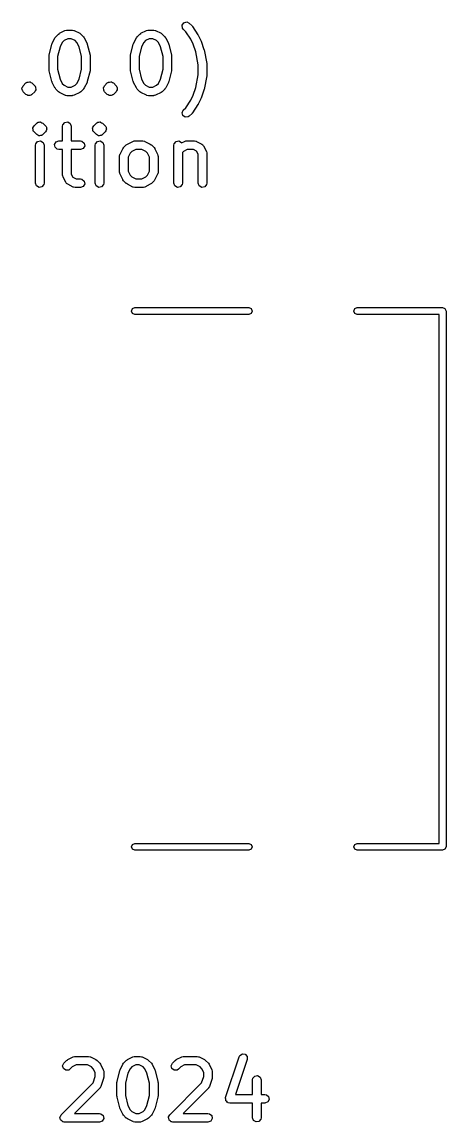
# Model space of a CAD drawing. Extents: x 93.8 to 150, y -109.7 to -90.2.
# Drawn here: x 142.52 to 149.96, y -109.53 to -90.23 of the extents above; entities that cross this region are included whole.
import ezdxf

# ---------------------------------------------------------------- set-up
doc = ezdxf.new("R2010")
doc.units = 0
doc.layers.add('BLACK', color=7, linetype='CONTINUOUS')

msp = doc.modelspace()

# ---------------------------------------------------------------- linework, layer by layer
at = {"layer": 'BLACK', "linetype": 'CONTINUOUS'}
for p, q in [((145.329, -90.2851), (145.358, -90.2431)), ((145.333, -90.3362), (145.329, -90.2851)), ((145.358, -90.2431), (145.408, -90.2298)), ((145.408, -90.2298), (145.454, -90.2515)), ((145.454, -90.2515), (145.502, -90.2991)), ((145.502, -90.2991), (145.508, -90.3085)), ((145.508, -90.3085), (145.511, -90.3105)), ((145.511, -90.3105), (145.606, -90.4534)), ((143.096, -90.5091), (143.109, -90.4911)), ((143.109, -90.4911), (143.11, -90.4896)), ((143.11, -90.4896), (143.158, -90.442)), ((143.158, -90.442), (143.176, -90.4291)), ((143.176, -90.4291), (143.177, -90.4279)), ((143.177, -90.4279), (143.272, -90.3803)), ((143.272, -90.3803), (143.297, -90.3729)), ((143.297, -90.3729), (143.302, -90.3739)), ((143.302, -90.3739), (143.306, -90.3724)), ((143.306, -90.3724), (143.401, -90.3724)), ((143.401, -90.3724), (143.427, -90.3769)), ((143.427, -90.3769), (143.43, -90.3798)), ((143.43, -90.3798), (143.435, -90.3803)), ((143.435, -90.3803), (143.53, -90.4279)), ((143.53, -90.4279), (143.548, -90.4413)), ((143.548, -90.4413), (143.549, -90.442)), ((143.549, -90.442), (143.597, -90.4896)), ((143.597, -90.4896), (143.61, -90.508)), ((144.525, -90.5091), (144.538, -90.4911)), ((144.538, -90.4911), (144.539, -90.4896)), ((144.539, -90.4896), (144.586, -90.442)), ((144.586, -90.442), (144.605, -90.4291)), ((144.605, -90.4291), (144.606, -90.4279)), ((144.606, -90.4279), (144.701, -90.3803)), ((144.701, -90.3803), (144.726, -90.3729)), ((144.726, -90.3729), (144.73, -90.3739)), ((144.73, -90.3739), (144.735, -90.3724)), ((144.735, -90.3724), (144.83, -90.3724)), ((144.83, -90.3724), (144.855, -90.3769)), ((144.855, -90.3769), (144.859, -90.3798)), ((144.859, -90.3798), (144.863, -90.3803)), ((144.863, -90.3803), (144.959, -90.4279)), ((144.959, -90.4279), (144.977, -90.4413)), ((144.977, -90.4413), (144.978, -90.442)), ((144.978, -90.442), (145.026, -90.4896)), ((145.026, -90.4896), (145.039, -90.508)), ((145.348, -90.3576), (145.333, -90.3362)), ((145.391, -90.3999), (145.348, -90.3576)), ((145.479, -90.5327), (145.391, -90.3999)), ((145.606, -90.4534), (145.609, -90.4596)), ((145.609, -90.4596), (145.611, -90.4615)), ((145.611, -90.4615), (145.659, -90.5567)), ((142.995, -90.8101), (143.043, -90.6197)), ((143.043, -90.6197), (143.048, -90.6078)), ((143.048, -90.6043), (143.096, -90.5091)), ((143.048, -90.6078), (143.048, -90.6043)), ((143.186, -90.664), (143.143, -90.8376)), ((143.225, -90.587), (143.186, -90.664)), ((143.255, -90.5566), (143.225, -90.587)), ((143.324, -90.5224), (143.255, -90.5566)), ((143.383, -90.5224), (143.324, -90.5224)), ((143.452, -90.5566), (143.383, -90.5224)), ((143.482, -90.587), (143.452, -90.5566)), ((143.521, -90.664), (143.482, -90.587)), ((143.564, -90.8376), (143.521, -90.664)), ((143.61, -90.508), (143.611, -90.5091)), ((143.611, -90.5091), (143.659, -90.6043)), ((143.659, -90.6043), (143.662, -90.6167)), ((143.662, -90.6167), (143.664, -90.6197)), ((143.664, -90.6197), (143.712, -90.8101)), ((144.424, -90.8101), (144.471, -90.6197)), ((144.471, -90.6197), (144.477, -90.6078)), ((144.477, -90.6043), (144.525, -90.5091)), ((144.477, -90.6078), (144.477, -90.6043)), ((144.615, -90.664), (144.571, -90.8376)), ((144.653, -90.587), (144.615, -90.664)), ((144.684, -90.5566), (144.653, -90.587)), ((144.752, -90.5224), (144.684, -90.5566)), ((144.812, -90.5224), (144.752, -90.5224)), ((144.881, -90.5566), (144.812, -90.5224)), ((144.911, -90.587), (144.881, -90.5566)), ((144.949, -90.664), (144.911, -90.587)), ((144.993, -90.8376), (144.949, -90.664)), ((145.039, -90.508), (145.04, -90.5091)), ((145.04, -90.5091), (145.087, -90.6043)), ((145.087, -90.6043), (145.091, -90.6167)), ((145.091, -90.6167), (145.093, -90.6197)), ((145.093, -90.6197), (145.141, -90.8101)), ((145.522, -90.619), (145.479, -90.5327)), ((145.567, -90.7524), (145.522, -90.619)), ((145.659, -90.5567), (145.661, -90.5642)), ((145.661, -90.5642), (145.663, -90.5665)), ((145.663, -90.5665), (145.71, -90.7094)), ((142.993, -90.8283), (142.995, -90.8136)), ((142.993, -91.0664), (142.993, -90.8283)), ((142.995, -90.8136), (142.995, -90.8101)), ((143.143, -90.8376), (143.143, -91.0572)), ((143.564, -91.0572), (143.564, -90.8376)), ((143.712, -90.8101), (143.713, -90.8251)), ((143.713, -90.8251), (143.714, -90.8283)), ((143.714, -90.8283), (143.714, -91.0664)), ((144.421, -90.8283), (144.424, -90.8136)), ((144.421, -91.0664), (144.421, -90.8283)), ((144.424, -90.8136), (144.424, -90.8101)), ((144.571, -90.8376), (144.571, -91.0572)), ((144.993, -91.0572), (144.993, -90.8376)), ((145.141, -90.8101), (145.142, -90.8251)), ((145.142, -90.8251), (145.143, -90.8283)), ((145.143, -90.8283), (145.143, -91.0664)), ((145.612, -90.9786), (145.567, -90.7524)), ((145.71, -90.7094), (145.711, -90.7161)), ((145.711, -90.7161), (145.713, -90.7184)), ((145.713, -90.7184), (145.76, -90.9565)), ((142.994, -91.0697), (142.993, -91.0664)), ((142.995, -91.0846), (142.994, -91.0697)), ((143.143, -91.0572), (143.186, -91.2307)), ((143.521, -91.2307), (143.564, -91.0572)), ((143.714, -91.0664), (143.712, -91.0812)), ((143.712, -91.0812), (143.712, -91.0846)), ((144.423, -91.0697), (144.421, -91.0664)), ((144.424, -91.0846), (144.423, -91.0697)), ((144.571, -91.0572), (144.615, -91.2307)), ((144.949, -91.2307), (144.993, -91.0572)), ((145.143, -91.0664), (145.14, -91.0812)), ((145.14, -91.0812), (145.141, -91.0846)), ((145.612, -91.1542), (145.612, -90.9786)), ((145.76, -90.9565), (145.761, -90.9679)), ((145.761, -90.9679), (145.762, -90.9712)), ((145.762, -90.9712), (145.762, -91.1617)), ((143.043, -91.2751), (142.995, -91.0846)), ((143.045, -91.278), (143.043, -91.2751)), ((143.186, -91.2307), (143.225, -91.3077)), ((143.482, -91.3077), (143.521, -91.2307)), ((143.664, -91.2751), (143.659, -91.2869)), ((143.712, -91.0846), (143.664, -91.2751)), ((144.471, -91.2751), (144.424, -91.0846)), ((144.473, -91.278), (144.471, -91.2751)), ((144.615, -91.2307), (144.653, -91.3077)), ((144.911, -91.3077), (144.949, -91.2307)), ((145.093, -91.2751), (145.088, -91.2869)), ((145.141, -91.0846), (145.093, -91.2751)), ((145.567, -91.3805), (145.612, -91.1542)), ((145.76, -91.1764), (145.713, -91.4145)), ((145.762, -91.1617), (145.76, -91.1729)), ((145.76, -91.1729), (145.76, -91.1764)), ((142.517, -91.3932), (142.52, -91.3871)), ((142.522, -91.412), (142.517, -91.3932)), ((142.519, -91.3803), (142.53, -91.3644)), ((142.52, -91.3871), (142.519, -91.3803)), ((142.524, -91.4315), (142.522, -91.412)), ((142.529, -91.4396), (142.524, -91.4315)), ((142.53, -91.4428), (142.529, -91.4396)), ((142.53, -91.3644), (142.539, -91.3467)), ((142.533, -91.4447), (142.53, -91.4428)), ((142.539, -91.4528), (142.533, -91.4447)), ((142.539, -91.3467), (142.586, -91.2991)), ((142.586, -91.5004), (142.539, -91.4528)), ((142.586, -91.2991), (142.594, -91.2934)), ((142.594, -91.2934), (142.596, -91.2907)), ((142.596, -91.2907), (142.599, -91.2898)), ((142.599, -91.2898), (142.6, -91.2897)), ((142.6, -91.2897), (142.602, -91.2872)), ((142.602, -91.2872), (142.604, -91.2868)), ((142.604, -91.2868), (142.608, -91.2842)), ((142.608, -91.2842), (142.627, -91.2825)), ((142.627, -91.2825), (142.646, -91.2774)), ((142.646, -91.2774), (142.649, -91.2789)), ((142.649, -91.2789), (142.652, -91.2783)), ((142.652, -91.2783), (142.655, -91.28)), ((142.655, -91.28), (142.659, -91.2797)), ((142.659, -91.2797), (142.675, -91.2909)), ((142.675, -91.2909), (142.692, -91.2991)), ((142.692, -91.2991), (142.74, -91.3467)), ((142.74, -91.4528), (142.692, -91.5004)), ((142.74, -91.3467), (142.746, -91.3548)), ((142.748, -91.4351), (142.74, -91.4528)), ((142.746, -91.3548), (142.748, -91.3567)), ((142.748, -91.3567), (142.749, -91.36)), ((142.759, -91.4192), (142.748, -91.4351)), ((142.749, -91.36), (142.755, -91.3681)), ((142.755, -91.3681), (142.757, -91.3875)), ((142.757, -91.3875), (142.762, -91.4063)), ((142.762, -91.4063), (142.759, -91.4124)), ((142.759, -91.4124), (142.759, -91.4192)), ((143.048, -91.2904), (143.045, -91.278)), ((143.096, -91.3857), (143.048, -91.2904)), ((143.097, -91.3868), (143.096, -91.3857)), ((143.11, -91.4052), (143.097, -91.3868)), ((143.158, -91.4528), (143.11, -91.4052)), ((143.159, -91.4535), (143.158, -91.4528)), ((143.177, -91.4668), (143.159, -91.4535)), ((143.272, -91.5145), (143.177, -91.4668)), ((143.225, -91.3077), (143.255, -91.3381)), ((143.255, -91.3381), (143.324, -91.3724)), ((143.324, -91.3724), (143.383, -91.3724)), ((143.383, -91.3724), (143.452, -91.3381)), ((143.53, -91.4668), (143.435, -91.5145)), ((143.452, -91.3381), (143.482, -91.3077)), ((143.531, -91.4657), (143.53, -91.4668)), ((143.549, -91.4528), (143.531, -91.4657)), ((143.597, -91.4052), (143.549, -91.4528)), ((143.598, -91.4037), (143.597, -91.4052)), ((143.611, -91.3857), (143.598, -91.4037)), ((143.659, -91.2904), (143.611, -91.3857)), ((143.659, -91.2869), (143.659, -91.2904)), ((143.946, -91.3932), (143.948, -91.3871)), ((143.951, -91.412), (143.946, -91.3932)), ((143.948, -91.3803), (143.959, -91.3644)), ((143.948, -91.3871), (143.948, -91.3803)), ((143.952, -91.4315), (143.951, -91.412)), ((143.958, -91.4396), (143.952, -91.4315)), ((143.959, -91.4428), (143.958, -91.4396)), ((143.959, -91.3644), (143.967, -91.3467)), ((143.962, -91.4447), (143.959, -91.4428)), ((143.967, -91.4528), (143.962, -91.4447)), ((143.967, -91.3467), (144.015, -91.2991)), ((144.015, -91.5004), (143.967, -91.4528)), ((144.015, -91.2991), (144.023, -91.2934)), ((144.023, -91.2934), (144.025, -91.2907)), ((144.025, -91.2907), (144.028, -91.2898)), ((144.028, -91.2897), (144.03, -91.2872)), ((144.028, -91.2898), (144.028, -91.2897)), ((144.03, -91.2872), (144.032, -91.2868)), ((144.032, -91.2868), (144.036, -91.2842)), ((144.036, -91.2842), (144.056, -91.2825)), ((144.056, -91.2825), (144.074, -91.2774)), ((144.074, -91.2774), (144.078, -91.2789)), ((144.078, -91.2789), (144.081, -91.2783)), ((144.081, -91.2783), (144.084, -91.28)), ((144.084, -91.28), (144.087, -91.2797)), ((144.087, -91.2797), (144.103, -91.2909)), ((144.103, -91.2909), (144.121, -91.2991)), ((144.121, -91.2991), (144.169, -91.3467)), ((144.169, -91.4528), (144.121, -91.5004)), ((144.169, -91.3467), (144.174, -91.3548)), ((144.177, -91.4351), (144.169, -91.4528)), ((144.174, -91.3548), (144.177, -91.3567)), ((144.177, -91.3567), (144.178, -91.36)), ((144.188, -91.4192), (144.177, -91.4351)), ((144.178, -91.36), (144.183, -91.3681)), ((144.183, -91.3681), (144.185, -91.3875)), ((144.185, -91.3875), (144.19, -91.4063)), ((144.19, -91.4063), (144.187, -91.4124)), ((144.187, -91.4124), (144.188, -91.4192)), ((144.477, -91.2904), (144.473, -91.278)), ((144.525, -91.3857), (144.477, -91.2904)), ((144.526, -91.3868), (144.525, -91.3857)), ((144.539, -91.4052), (144.526, -91.3868)), ((144.586, -91.4528), (144.539, -91.4052)), ((144.588, -91.4535), (144.586, -91.4528)), ((144.606, -91.4668), (144.588, -91.4535)), ((144.701, -91.5145), (144.606, -91.4668)), ((144.653, -91.3077), (144.684, -91.3381)), ((144.684, -91.3381), (144.752, -91.3724)), ((144.752, -91.3724), (144.812, -91.3724)), ((144.812, -91.3724), (144.881, -91.3381)), ((144.959, -91.4668), (144.863, -91.5145)), ((144.881, -91.3381), (144.911, -91.3077)), ((144.96, -91.4657), (144.959, -91.4668)), ((144.978, -91.4528), (144.96, -91.4657)), ((145.026, -91.4052), (144.978, -91.4528)), ((145.04, -91.3857), (145.026, -91.4037)), ((145.026, -91.4037), (145.026, -91.4052)), ((145.087, -91.2904), (145.04, -91.3857)), ((145.088, -91.2869), (145.087, -91.2904)), ((145.522, -91.5138), (145.567, -91.3805)), ((145.71, -91.4235), (145.663, -91.5663)), ((145.713, -91.4145), (145.71, -91.4208)), ((145.71, -91.4208), (145.71, -91.4235)), ((142.604, -91.5086), (142.586, -91.5004)), ((142.62, -91.5198), (142.604, -91.5086)), ((142.623, -91.5195), (142.62, -91.5198)), ((142.626, -91.5212), (142.623, -91.5195)), ((142.63, -91.5206), (142.626, -91.5212)), ((142.633, -91.5221), (142.63, -91.5206)), ((142.652, -91.5171), (142.633, -91.5221)), ((142.671, -91.5154), (142.652, -91.5171)), ((142.675, -91.5127), (142.671, -91.5154)), ((142.677, -91.5123), (142.675, -91.5127)), ((142.679, -91.5098), (142.677, -91.5123)), ((142.682, -91.5088), (142.679, -91.5097)), ((142.679, -91.5097), (142.679, -91.5098)), ((142.684, -91.5061), (142.682, -91.5088)), ((142.692, -91.5004), (142.684, -91.5061)), ((143.277, -91.515), (143.272, -91.5145)), ((143.28, -91.5179), (143.277, -91.515)), ((143.306, -91.5224), (143.28, -91.5179)), ((143.401, -91.5224), (143.306, -91.5224)), ((143.405, -91.5208), (143.401, -91.5224)), ((143.41, -91.5219), (143.405, -91.5208)), ((143.435, -91.5145), (143.41, -91.5219)), ((144.032, -91.5086), (144.015, -91.5004)), ((144.048, -91.5198), (144.032, -91.5086)), ((144.052, -91.5195), (144.048, -91.5198)), ((144.055, -91.5212), (144.052, -91.5195)), ((144.058, -91.5206), (144.055, -91.5212)), ((144.061, -91.5221), (144.058, -91.5206)), ((144.08, -91.5171), (144.061, -91.5221)), ((144.1, -91.5154), (144.08, -91.5171)), ((144.103, -91.5127), (144.1, -91.5154)), ((144.105, -91.5123), (144.103, -91.5127)), ((144.107, -91.5098), (144.105, -91.5123)), ((144.108, -91.5097), (144.107, -91.5098)), ((144.111, -91.5088), (144.108, -91.5097)), ((144.113, -91.5061), (144.111, -91.5088)), ((144.121, -91.5004), (144.113, -91.5061)), ((144.705, -91.515), (144.701, -91.5145)), ((144.709, -91.5179), (144.705, -91.515)), ((144.735, -91.5224), (144.709, -91.5179)), ((144.83, -91.5224), (144.735, -91.5224)), ((144.834, -91.5208), (144.83, -91.5224)), ((144.838, -91.5219), (144.834, -91.5208)), ((144.863, -91.5145), (144.838, -91.5219)), ((145.391, -91.7329), (145.479, -91.6001)), ((145.479, -91.6001), (145.522, -91.5138)), ((145.659, -91.5762), (145.611, -91.6714)), ((145.663, -91.5663), (145.659, -91.5732)), ((145.659, -91.5732), (145.659, -91.5762)), ((145.326, -91.8218), (145.348, -91.7753)), ((145.34, -91.8714), (145.326, -91.8218)), ((145.348, -91.7753), (145.391, -91.7329)), ((145.502, -91.8337), (145.454, -91.8814)), ((145.503, -91.8306), (145.502, -91.8337)), ((145.511, -91.8223), (145.503, -91.8306)), ((145.606, -91.6795), (145.511, -91.8223)), ((145.607, -91.6768), (145.606, -91.6795)), ((145.611, -91.6714), (145.607, -91.6768)), ((142.729, -92.052), (142.777, -92.0043)), ((142.777, -92.0043), (142.785, -91.9987)), ((142.785, -91.9987), (142.787, -91.9959)), ((142.787, -91.9959), (142.79, -91.9951)), ((142.79, -91.995), (142.792, -91.9924)), ((142.79, -91.9951), (142.79, -91.995)), ((142.792, -91.9924), (142.794, -91.9921)), ((142.794, -91.9921), (142.798, -91.9894)), ((142.798, -91.9894), (142.817, -91.9877)), ((142.817, -91.9877), (142.836, -91.9827)), ((142.836, -91.9827), (142.839, -91.9841)), ((142.839, -91.9841), (142.843, -91.9835)), ((142.843, -91.9835), (142.846, -91.9852)), ((142.846, -91.9852), (142.849, -91.9849)), ((142.849, -91.9849), (142.865, -91.9961)), ((142.865, -91.9961), (142.883, -92.0043)), ((142.883, -92.0043), (142.93, -92.052)), ((143.231, -92.0574), (143.235, -92.0317)), ((143.235, -92.0317), (143.268, -91.9924)), ((143.268, -91.9924), (143.319, -91.9835)), ((143.319, -91.9835), (143.363, -92.0092)), ((143.363, -92.0092), (143.381, -92.0574)), ((143.777, -92.052), (143.824, -92.0043)), ((143.824, -92.0043), (143.832, -91.9987)), ((143.832, -91.9987), (143.834, -91.9959)), ((143.834, -91.9959), (143.838, -91.9951)), ((143.838, -91.995), (143.84, -91.9924)), ((143.838, -91.9951), (143.838, -91.995)), ((143.84, -91.9924), (143.842, -91.9921)), ((143.842, -91.9921), (143.846, -91.9894)), ((143.846, -91.9894), (143.865, -91.9877)), ((143.865, -91.9877), (143.884, -91.9827)), ((143.884, -91.9827), (143.887, -91.9841)), ((143.887, -91.9841), (143.89, -91.9835)), ((143.89, -91.9835), (143.893, -91.9852)), ((143.893, -91.9852), (143.897, -91.9849)), ((143.897, -91.9849), (143.913, -91.9961)), ((143.913, -91.9961), (143.93, -92.0043)), ((143.93, -92.0043), (143.978, -92.052)), ((145.382, -91.9008), (145.34, -91.8714)), ((145.433, -91.8963), (145.382, -91.9008)), ((145.454, -91.8814), (145.433, -91.8963)), ((142.707, -92.0985), (142.71, -92.0923)), ((142.712, -92.1173), (142.707, -92.0985)), ((142.71, -92.0856), (142.721, -92.0696)), ((142.71, -92.0923), (142.71, -92.0856)), ((142.714, -92.1367), (142.712, -92.1173)), ((142.72, -92.1448), (142.714, -92.1367)), ((142.721, -92.148), (142.72, -92.1448)), ((142.721, -92.0696), (142.729, -92.052)), ((142.723, -92.1499), (142.721, -92.148)), ((142.729, -92.158), (142.723, -92.1499)), ((142.777, -92.2057), (142.729, -92.158)), ((142.794, -92.2139), (142.777, -92.2057)), ((142.81, -92.2251), (142.794, -92.2139)), ((142.814, -92.2248), (142.81, -92.2251)), ((142.817, -92.2265), (142.814, -92.2248)), ((142.82, -92.2259), (142.817, -92.2265)), ((142.823, -92.2273), (142.82, -92.2259)), ((142.842, -92.2223), (142.823, -92.2273)), ((142.861, -92.2206), (142.842, -92.2223)), ((142.865, -92.2179), (142.861, -92.2206)), ((142.867, -92.2176), (142.865, -92.2179)), ((142.869, -92.215), (142.867, -92.2176)), ((142.87, -92.2149), (142.869, -92.215)), ((142.873, -92.2141), (142.87, -92.2149)), ((142.875, -92.2113), (142.873, -92.2141)), ((142.883, -92.2057), (142.875, -92.2113)), ((142.93, -92.158), (142.883, -92.2057)), ((142.93, -92.052), (142.936, -92.0601)), ((142.939, -92.1404), (142.93, -92.158)), ((142.936, -92.0601), (142.939, -92.062)), ((142.939, -92.062), (142.94, -92.0652)), ((142.95, -92.1244), (142.939, -92.1404)), ((142.94, -92.0652), (142.945, -92.0733)), ((142.945, -92.0733), (142.947, -92.0927)), ((142.947, -92.0927), (142.952, -92.1115)), ((142.952, -92.1115), (142.949, -92.1177)), ((142.949, -92.1177), (142.95, -92.1244)), ((143.231, -92.3157), (143.231, -92.0574)), ((143.381, -92.0574), (143.381, -92.3157)), ((143.755, -92.0985), (143.758, -92.0923)), ((143.76, -92.1173), (143.755, -92.0985)), ((143.757, -92.0856), (143.768, -92.0696)), ((143.758, -92.0923), (143.757, -92.0856)), ((143.762, -92.1367), (143.76, -92.1173)), ((143.767, -92.1448), (143.762, -92.1367)), ((143.768, -92.148), (143.767, -92.1448)), ((143.768, -92.0696), (143.777, -92.052)), ((143.771, -92.1499), (143.768, -92.148)), ((143.777, -92.158), (143.771, -92.1499)), ((143.824, -92.2057), (143.777, -92.158)), ((143.842, -92.2139), (143.824, -92.2057)), ((143.858, -92.2251), (143.842, -92.2139)), ((143.861, -92.2248), (143.858, -92.2251)), ((143.864, -92.2265), (143.861, -92.2248)), ((143.868, -92.2259), (143.864, -92.2265)), ((143.871, -92.2273), (143.868, -92.2259)), ((143.89, -92.2223), (143.871, -92.2273)), ((143.909, -92.2206), (143.89, -92.2223)), ((143.913, -92.2179), (143.909, -92.2206)), ((143.915, -92.2176), (143.913, -92.2179)), ((143.917, -92.215), (143.915, -92.2176)), ((143.92, -92.2141), (143.917, -92.2149)), ((143.917, -92.2149), (143.917, -92.215)), ((143.922, -92.2113), (143.92, -92.2141)), ((143.93, -92.2057), (143.922, -92.2113)), ((143.978, -92.158), (143.93, -92.2057)), ((143.978, -92.052), (143.984, -92.0601)), ((143.986, -92.1404), (143.978, -92.158)), ((143.984, -92.0601), (143.986, -92.062)), ((143.986, -92.062), (143.987, -92.0652)), ((143.997, -92.1244), (143.986, -92.1404)), ((143.987, -92.0652), (143.993, -92.0733)), ((143.993, -92.0733), (143.995, -92.0927)), ((143.995, -92.0927), (144, -92.1115)), ((144, -92.1115), (143.997, -92.1177)), ((143.997, -92.1177), (143.997, -92.1244)), ((142.755, -92.3907), (142.759, -92.3651)), ((142.755, -93.0574), (142.755, -92.3907)), ((142.759, -92.3651), (142.792, -92.3258)), ((142.792, -92.3258), (142.843, -92.3169)), ((142.843, -92.3169), (142.887, -92.3425)), ((142.887, -92.3425), (142.905, -92.3907)), ((142.905, -92.3907), (142.905, -93.0574)), ((143.089, -92.3777), (143.115, -92.3333)), ((143.098, -92.4282), (143.089, -92.3777)), ((143.137, -92.4612), (143.098, -92.4282)), ((143.115, -92.3333), (143.163, -92.3157)), ((143.163, -92.3157), (143.231, -92.3157)), ((143.381, -92.3157), (143.544, -92.3157)), ((143.544, -92.3157), (143.57, -92.3202)), ((143.57, -92.3202), (143.609, -92.3532)), ((143.618, -92.4037), (143.592, -92.4482)), ((143.609, -92.3532), (143.618, -92.4037)), ((143.802, -92.3907), (143.807, -92.3651)), ((143.802, -93.0574), (143.802, -92.3907)), ((143.807, -92.3651), (143.84, -92.3258)), ((143.84, -92.3258), (143.89, -92.3169)), ((143.89, -92.3169), (143.935, -92.3425)), ((143.935, -92.3425), (143.952, -92.3907)), ((143.952, -92.3907), (143.952, -93.0574)), ((144.3, -92.4344), (144.301, -92.4329)), ((144.301, -92.4329), (144.348, -92.3853)), ((144.348, -92.3853), (144.367, -92.3724)), ((144.367, -92.3724), (144.368, -92.3713)), ((144.368, -92.3713), (144.463, -92.3236)), ((144.463, -92.3236), (144.488, -92.3162)), ((144.488, -92.3162), (144.492, -92.3172)), ((144.492, -92.3172), (144.496, -92.3157)), ((144.496, -92.3157), (144.639, -92.3157)), ((144.639, -92.3157), (144.665, -92.3202)), ((144.665, -92.3202), (144.668, -92.3231)), ((144.668, -92.3231), (144.673, -92.3236)), ((144.673, -92.3236), (144.768, -92.3713)), ((144.768, -92.3713), (144.786, -92.3846)), ((144.786, -92.3846), (144.788, -92.3853)), ((144.788, -92.3853), (144.835, -92.4329)), ((144.835, -92.4329), (144.848, -92.4513)), ((145.183, -92.3907), (145.188, -92.3651)), ((145.183, -93.0574), (145.183, -92.3907)), ((145.188, -92.3651), (145.221, -92.3258)), ((145.221, -92.3258), (145.271, -92.3169)), ((145.271, -92.3169), (145.316, -92.3425)), ((145.316, -92.3425), (145.318, -92.3485)), ((145.318, -92.3485), (145.368, -92.3236)), ((145.368, -92.3236), (145.393, -92.3162)), ((145.393, -92.3162), (145.397, -92.3172)), ((145.397, -92.3172), (145.401, -92.3157)), ((145.401, -92.3157), (145.544, -92.3157)), ((145.544, -92.3157), (145.57, -92.3202)), ((145.57, -92.3202), (145.573, -92.3231)), ((145.573, -92.3231), (145.578, -92.3236)), ((145.578, -92.3236), (145.673, -92.3713)), ((145.673, -92.3713), (145.694, -92.3868)), ((145.694, -92.3868), (145.698, -92.3971)), ((145.698, -92.3971), (145.706, -92.4048)), ((145.706, -92.4048), (145.754, -92.5)), ((143.163, -92.4657), (143.137, -92.4612)), ((143.231, -92.4657), (143.163, -92.4657)), ((143.231, -92.9145), (143.231, -92.4657)), ((143.544, -92.4657), (143.381, -92.4657)), ((143.381, -92.4657), (143.381, -92.8968)), ((143.592, -92.4482), (143.544, -92.4657)), ((144.231, -92.5812), (144.235, -92.5555)), ((144.231, -92.8669), (144.231, -92.5812)), ((144.235, -92.5555), (144.238, -92.5521)), ((144.238, -92.5521), (144.239, -92.5476)), ((144.239, -92.5476), (144.286, -92.4524)), ((144.286, -92.4524), (144.3, -92.4344)), ((144.415, -92.5304), (144.381, -92.5989)), ((144.381, -92.5989), (144.381, -92.8492)), ((144.446, -92.5), (144.415, -92.5304)), ((144.514, -92.4657), (144.446, -92.5)), ((144.622, -92.4657), (144.514, -92.4657)), ((144.69, -92.5), (144.622, -92.4657)), ((144.721, -92.5304), (144.69, -92.5)), ((144.755, -92.5989), (144.721, -92.5304)), ((144.755, -92.8492), (144.755, -92.5989)), ((144.848, -92.4513), (144.849, -92.4524)), ((144.849, -92.4524), (144.897, -92.5476)), ((144.897, -92.5476), (144.904, -92.5726)), ((144.904, -92.5726), (144.903, -92.577)), ((144.903, -92.577), (144.905, -92.5812)), ((144.905, -92.5812), (144.905, -92.8669)), ((145.35, -92.5), (145.333, -92.517)), ((145.333, -92.517), (145.333, -93.0574)), ((145.419, -92.4657), (145.35, -92.5)), ((145.526, -92.4657), (145.419, -92.4657)), ((145.583, -92.4942), (145.526, -92.4657)), ((145.612, -92.5513), (145.583, -92.4942)), ((145.612, -93.0574), (145.612, -92.5513)), ((145.754, -92.5), (145.761, -92.525)), ((145.761, -92.525), (145.76, -92.5294)), ((145.76, -92.5294), (145.762, -92.5336)), ((145.762, -92.5336), (145.762, -93.0574)), ((143.232, -92.9187), (143.231, -92.9145)), ((143.231, -92.9231), (143.232, -92.9187)), ((143.239, -92.9481), (143.231, -92.9231)), ((143.286, -93.0433), (143.239, -92.9481)), ((143.381, -92.8968), (143.409, -92.9539)), ((143.409, -92.9539), (143.467, -92.9824)), ((143.467, -92.9824), (143.544, -92.9824)), ((143.544, -92.9824), (143.57, -92.9869)), ((143.57, -92.9869), (143.609, -93.0199)), ((144.232, -92.8711), (144.231, -92.8669)), ((144.231, -92.8755), (144.232, -92.8711)), ((144.239, -92.9004), (144.231, -92.8755)), ((144.286, -92.9957), (144.239, -92.9004)), ((144.288, -92.9968), (144.286, -92.9957)), ((144.301, -93.0152), (144.288, -92.9968)), ((144.381, -92.8492), (144.415, -92.9177)), ((144.415, -92.9177), (144.446, -92.9481)), ((144.446, -92.9481), (144.514, -92.9824)), ((144.514, -92.9824), (144.622, -92.9824)), ((144.622, -92.9824), (144.69, -92.9481)), ((144.69, -92.9481), (144.721, -92.9177)), ((144.721, -92.9177), (144.755, -92.8492)), ((144.849, -92.9957), (144.836, -93.0137)), ((144.897, -92.9004), (144.849, -92.9957)), ((144.9, -92.8926), (144.897, -92.896)), ((144.897, -92.896), (144.897, -92.9004)), ((144.905, -92.8669), (144.9, -92.8926)), ((142.772, -93.1056), (142.755, -93.0574)), ((142.817, -93.1312), (142.772, -93.1056)), ((142.867, -93.1223), (142.817, -93.1312)), ((142.9, -93.083), (142.867, -93.1223)), ((142.905, -93.0574), (142.9, -93.083)), ((143.295, -93.051), (143.286, -93.0433)), ((143.299, -93.0613), (143.295, -93.051)), ((143.32, -93.0768), (143.299, -93.0613)), ((143.415, -93.1245), (143.32, -93.0768)), ((143.42, -93.125), (143.415, -93.1245)), ((143.423, -93.1279), (143.42, -93.125)), ((143.449, -93.1324), (143.423, -93.1279)), ((143.544, -93.1324), (143.449, -93.1324)), ((143.592, -93.1148), (143.544, -93.1324)), ((143.618, -93.0704), (143.592, -93.1148)), ((143.609, -93.0199), (143.618, -93.0704)), ((143.82, -93.1056), (143.802, -93.0574)), ((143.864, -93.1312), (143.82, -93.1056)), ((143.915, -93.1223), (143.864, -93.1312)), ((143.948, -93.083), (143.915, -93.1223)), ((143.952, -93.0574), (143.948, -93.083)), ((144.348, -93.0628), (144.301, -93.0152)), ((144.35, -93.0635), (144.348, -93.0628)), ((144.368, -93.0768), (144.35, -93.0635)), ((144.463, -93.1245), (144.368, -93.0768)), ((144.467, -93.125), (144.463, -93.1245)), ((144.471, -93.1279), (144.467, -93.125)), ((144.496, -93.1324), (144.471, -93.1279)), ((144.639, -93.1324), (144.496, -93.1324)), ((144.643, -93.1308), (144.639, -93.1324)), ((144.648, -93.1319), (144.643, -93.1308)), ((144.673, -93.1245), (144.648, -93.1319)), ((144.768, -93.0768), (144.673, -93.1245)), ((144.769, -93.0757), (144.768, -93.0768)), ((144.788, -93.0628), (144.769, -93.0757)), ((144.835, -93.0152), (144.788, -93.0628)), ((144.836, -93.0137), (144.835, -93.0152)), ((145.201, -93.1056), (145.183, -93.0574)), ((145.245, -93.1312), (145.201, -93.1056)), ((145.296, -93.1223), (145.245, -93.1312)), ((145.329, -93.083), (145.296, -93.1223)), ((145.333, -93.0574), (145.329, -93.083)), ((145.629, -93.1056), (145.612, -93.0574)), ((145.674, -93.1312), (145.629, -93.1056)), ((145.724, -93.1223), (145.674, -93.1312)), ((145.757, -93.083), (145.724, -93.1223)), ((145.762, -93.0574), (145.757, -93.083)), ((144.44, -95.3), (144.458, -95.2576)), ((144.458, -95.3424), (144.44, -95.3)), ((144.458, -95.2576), (144.5, -95.24)), ((144.5, -95.24), (146.5, -95.24)), ((146.5, -95.24), (146.542, -95.2576)), ((146.542, -95.2576), (146.56, -95.3)), ((146.56, -95.3), (146.542, -95.3424)), ((148.34, -95.3), (148.358, -95.2576)), ((148.358, -95.3424), (148.34, -95.3)), ((148.358, -95.2576), (148.4, -95.24)), ((148.4, -95.24), (149.9, -95.24)), ((149.9, -95.24), (149.942, -95.2576)), ((149.942, -95.2576), (149.96, -95.3)), ((149.96, -95.3), (149.96, -104.7)), ((144.5, -95.36), (144.458, -95.3424)), ((146.5, -95.36), (144.5, -95.36)), ((146.542, -95.3424), (146.5, -95.36)), ((148.4, -95.36), (148.358, -95.3424)), ((149.84, -95.36), (148.4, -95.36)), ((149.84, -104.64), (149.84, -95.36)), ((144.44, -104.7), (144.458, -104.658)), ((144.458, -104.742), (144.44, -104.7)), ((144.458, -104.658), (144.5, -104.64)), ((144.5, -104.76), (144.458, -104.742)), ((144.5, -104.64), (146.5, -104.64)), ((146.5, -104.76), (144.5, -104.76)), ((146.5, -104.64), (146.542, -104.658)), ((146.542, -104.742), (146.5, -104.76)), ((146.542, -104.658), (146.56, -104.7)), ((146.56, -104.7), (146.542, -104.742)), ((148.34, -104.7), (148.358, -104.658)), ((148.358, -104.742), (148.34, -104.7)), ((148.358, -104.658), (148.4, -104.64)), ((148.4, -104.76), (148.358, -104.742)), ((148.4, -104.64), (149.84, -104.64)), ((149.9, -104.76), (148.4, -104.76)), ((149.942, -104.742), (149.9, -104.76)), ((149.96, -104.7), (149.942, -104.742)), ((143.253, -108.495), (143.301, -108.447)), ((143.301, -108.447), (143.319, -108.434)), ((143.319, -108.434), (143.32, -108.433)), ((143.32, -108.433), (143.415, -108.385)), ((143.415, -108.385), (143.44, -108.378)), ((143.44, -108.378), (143.445, -108.379)), ((143.445, -108.379), (143.449, -108.377)), ((143.449, -108.377), (143.687, -108.377)), ((143.687, -108.377), (143.713, -108.382)), ((143.713, -108.382), (143.716, -108.385)), ((143.716, -108.385), (143.72, -108.385)), ((143.72, -108.385), (143.816, -108.433)), ((143.816, -108.433), (143.834, -108.446)), ((143.834, -108.446), (143.835, -108.447)), ((143.835, -108.447), (143.883, -108.495)), ((144.301, -108.495), (144.348, -108.447)), ((144.348, -108.447), (144.367, -108.434)), ((144.367, -108.434), (144.368, -108.433)), ((144.368, -108.433), (144.463, -108.385)), ((144.463, -108.385), (144.488, -108.378)), ((144.488, -108.378), (144.492, -108.379)), ((144.492, -108.379), (144.496, -108.377)), ((144.496, -108.377), (144.592, -108.377)), ((144.592, -108.377), (144.617, -108.382)), ((144.617, -108.382), (144.621, -108.385)), ((144.621, -108.385), (144.625, -108.385)), ((144.625, -108.385), (144.72, -108.433)), ((144.72, -108.433), (144.738, -108.446)), ((144.738, -108.446), (144.74, -108.447)), ((144.74, -108.447), (144.788, -108.495)), ((145.158, -108.495), (145.205, -108.447)), ((145.205, -108.447), (145.224, -108.434)), ((145.224, -108.434), (145.225, -108.433)), ((145.225, -108.433), (145.32, -108.385)), ((145.32, -108.385), (145.345, -108.378)), ((145.345, -108.378), (145.349, -108.379)), ((145.349, -108.379), (145.354, -108.377)), ((145.354, -108.377), (145.592, -108.377)), ((145.592, -108.377), (145.617, -108.382)), ((145.617, -108.382), (145.621, -108.385)), ((145.621, -108.385), (145.625, -108.385)), ((145.625, -108.385), (145.72, -108.433)), ((145.72, -108.433), (145.738, -108.446)), ((145.738, -108.446), (145.74, -108.447)), ((145.74, -108.447), (145.788, -108.495)), ((146.092, -109.095), (146.33, -108.381)), ((146.472, -108.428), (146.267, -109.044)), ((146.33, -108.381), (146.342, -108.358)), ((146.342, -108.358), (146.386, -108.331)), ((146.386, -108.331), (146.437, -108.339)), ((146.437, -108.339), (146.471, -108.377)), ((146.471, -108.377), (146.472, -108.428)), ((143.231, -108.541), (143.253, -108.495)), ((143.245, -108.591), (143.231, -108.541)), ((143.287, -108.62), (143.245, -108.591)), ((143.338, -108.616), (143.287, -108.62)), ((143.359, -108.601), (143.338, -108.616)), ((143.398, -108.562), (143.359, -108.601)), ((143.467, -108.527), (143.398, -108.562)), ((143.669, -108.527), (143.467, -108.527)), ((143.738, -108.562), (143.669, -108.527)), ((143.768, -108.592), (143.738, -108.562)), ((143.802, -108.661), (143.768, -108.592)), ((143.883, -108.495), (143.896, -108.513)), ((143.896, -108.513), (143.897, -108.514)), ((143.897, -108.514), (143.944, -108.609)), ((143.944, -108.609), (143.952, -108.634)), ((143.952, -108.634), (143.951, -108.639)), ((143.951, -108.639), (143.952, -108.643)), ((143.952, -108.643), (143.952, -108.738)), ((144.186, -108.815), (144.233, -108.625)), ((144.233, -108.625), (144.238, -108.613)), ((144.238, -108.613), (144.239, -108.609)), ((144.239, -108.609), (144.286, -108.514)), ((144.286, -108.514), (144.3, -108.496)), ((144.3, -108.496), (144.301, -108.495)), ((144.415, -108.592), (144.377, -108.669)), ((144.446, -108.562), (144.415, -108.592)), ((144.514, -108.527), (144.446, -108.562)), ((144.574, -108.527), (144.514, -108.527)), ((144.642, -108.562), (144.574, -108.527)), ((144.673, -108.592), (144.642, -108.562)), ((144.711, -108.669), (144.673, -108.592)), ((144.788, -108.495), (144.8, -108.513)), ((144.8, -108.513), (144.802, -108.514)), ((144.802, -108.514), (144.849, -108.609)), ((144.849, -108.609), (144.853, -108.622)), ((144.853, -108.622), (144.855, -108.625)), ((144.855, -108.625), (144.903, -108.815)), ((145.136, -108.541), (145.158, -108.495)), ((145.149, -108.591), (145.136, -108.541)), ((145.191, -108.62), (145.149, -108.591)), ((145.242, -108.616), (145.191, -108.62)), ((145.264, -108.601), (145.242, -108.616)), ((145.303, -108.562), (145.264, -108.601)), ((145.371, -108.527), (145.303, -108.562)), ((145.574, -108.527), (145.371, -108.527)), ((145.642, -108.562), (145.574, -108.527)), ((145.673, -108.592), (145.642, -108.562)), ((145.707, -108.661), (145.673, -108.592)), ((145.788, -108.495), (145.8, -108.513)), ((145.8, -108.513), (145.802, -108.514)), ((145.802, -108.514), (145.849, -108.609)), ((145.849, -108.609), (145.857, -108.634)), ((145.857, -108.634), (145.856, -108.639)), ((145.856, -108.639), (145.857, -108.643)), ((145.857, -108.643), (145.857, -108.738)), ((143.764, -108.84), (143.802, -108.726)), ((143.802, -108.726), (143.802, -108.661)), ((143.949, -108.762), (143.901, -108.905)), ((143.952, -108.738), (143.948, -108.76)), ((143.948, -108.76), (143.949, -108.762)), ((144.183, -108.833), (144.186, -108.819)), ((144.183, -109.071), (144.183, -108.833)), ((144.186, -108.819), (144.186, -108.815)), ((144.377, -108.669), (144.333, -108.843)), ((144.755, -108.843), (144.711, -108.669)), ((144.903, -108.815), (144.904, -108.83)), ((144.904, -108.83), (144.905, -108.833)), ((144.905, -108.833), (144.905, -109.071)), ((145.669, -108.84), (145.707, -108.726)), ((145.707, -108.726), (145.707, -108.661)), ((145.853, -108.762), (145.806, -108.905)), ((145.857, -108.738), (145.853, -108.76)), ((145.853, -108.76), (145.853, -108.762)), ((146.564, -108.786), (146.569, -108.76)), ((146.564, -109.044), (146.564, -108.786)), ((146.569, -108.76), (146.602, -108.721)), ((146.602, -108.721), (146.652, -108.712)), ((146.652, -108.712), (146.697, -108.738)), ((146.697, -108.738), (146.714, -108.786)), ((146.714, -108.786), (146.714, -109.044)), ((143.205, -109.399), (143.764, -108.84)), ((143.883, -108.934), (143.439, -109.377)), ((143.885, -108.93), (143.883, -108.934)), ((143.889, -108.928), (143.885, -108.93)), ((143.901, -108.905), (143.889, -108.928)), ((144.333, -108.843), (144.333, -109.062)), ((144.755, -109.062), (144.755, -108.843)), ((145.11, -109.399), (145.669, -108.84)), ((145.788, -108.934), (145.344, -109.377)), ((145.789, -108.93), (145.788, -108.934)), ((145.793, -108.928), (145.789, -108.93)), ((145.806, -108.905), (145.793, -108.928)), ((144.185, -109.075), (144.183, -109.071)), ((144.186, -109.09), (144.185, -109.075)), ((144.233, -109.28), (144.186, -109.09)), ((144.333, -109.062), (144.377, -109.236)), ((144.711, -109.236), (144.755, -109.062)), ((144.903, -109.09), (144.855, -109.28)), ((144.905, -109.071), (144.902, -109.086)), ((144.902, -109.086), (144.903, -109.09)), ((146.089, -109.106), (146.092, -109.101)), ((146.093, -109.126), (146.089, -109.106)), ((146.092, -109.101), (146.092, -109.095)), ((146.093, -109.147), (146.093, -109.126)), ((146.097, -109.151), (146.093, -109.147)), ((146.098, -109.157), (146.097, -109.151)), ((146.114, -109.17), (146.098, -109.157)), ((146.127, -109.185), (146.114, -109.17)), ((146.133, -109.186), (146.127, -109.185)), ((146.137, -109.19), (146.133, -109.186)), ((146.163, -109.194), (146.137, -109.19)), ((146.564, -109.194), (146.163, -109.194)), ((146.267, -109.044), (146.564, -109.044)), ((146.564, -109.452), (146.564, -109.194)), ((146.714, -109.044), (146.782, -109.044)), ((146.782, -109.194), (146.714, -109.194)), ((146.714, -109.194), (146.714, -109.452)), ((146.782, -109.044), (146.808, -109.049)), ((146.83, -109.176), (146.782, -109.194)), ((146.808, -109.049), (146.847, -109.082)), ((146.856, -109.132), (146.83, -109.176)), ((146.847, -109.082), (146.856, -109.132)), ((143.196, -109.42), (143.205, -109.399)), ((143.439, -109.377), (143.877, -109.377)), ((143.877, -109.377), (143.903, -109.382)), ((143.903, -109.382), (143.942, -109.415)), ((143.942, -109.415), (143.951, -109.465)), ((144.235, -109.283), (144.233, -109.28)), ((144.239, -109.295), (144.235, -109.283)), ((144.286, -109.391), (144.239, -109.295)), ((144.288, -109.392), (144.286, -109.391)), ((144.301, -109.41), (144.288, -109.392)), ((144.348, -109.458), (144.301, -109.41)), ((144.377, -109.236), (144.415, -109.313)), ((144.415, -109.313), (144.446, -109.343)), ((144.446, -109.343), (144.514, -109.377)), ((144.514, -109.377), (144.574, -109.377)), ((144.574, -109.377), (144.642, -109.343)), ((144.642, -109.343), (144.673, -109.313)), ((144.673, -109.313), (144.711, -109.236)), ((144.788, -109.41), (144.74, -109.458)), ((144.802, -109.391), (144.788, -109.409)), ((144.788, -109.409), (144.788, -109.41)), ((144.849, -109.295), (144.802, -109.391)), ((144.85, -109.292), (144.849, -109.295)), ((144.855, -109.28), (144.85, -109.292)), ((145.101, -109.42), (145.11, -109.399)), ((145.344, -109.377), (145.782, -109.377)), ((145.782, -109.377), (145.808, -109.382)), ((145.808, -109.382), (145.847, -109.415)), ((145.847, -109.415), (145.856, -109.465)), ((143.184, -109.439), (143.196, -109.42)), ((143.185, -109.443), (143.184, -109.439)), ((143.184, -109.446), (143.185, -109.443)), ((143.189, -109.468), (143.184, -109.446)), ((143.193, -109.49), (143.189, -109.468)), ((143.196, -109.492), (143.193, -109.49)), ((143.197, -109.495), (143.196, -109.492)), ((143.215, -109.508), (143.197, -109.495)), ((143.233, -109.523), (143.215, -109.508)), ((143.237, -109.524), (143.233, -109.523)), ((143.239, -109.525), (143.237, -109.524)), ((143.242, -109.525), (143.239, -109.525)), ((143.258, -109.527), (143.242, -109.525)), ((143.877, -109.527), (143.258, -109.527)), ((143.926, -109.51), (143.877, -109.527)), ((143.951, -109.465), (143.926, -109.51)), ((144.35, -109.458), (144.348, -109.458)), ((144.368, -109.472), (144.35, -109.458)), ((144.463, -109.519), (144.368, -109.472)), ((144.467, -109.52), (144.463, -109.519)), ((144.471, -109.523), (144.467, -109.52)), ((144.496, -109.527), (144.471, -109.523)), ((144.592, -109.527), (144.496, -109.527)), ((144.596, -109.526), (144.592, -109.527)), ((144.6, -109.527), (144.596, -109.526)), ((144.625, -109.519), (144.6, -109.527)), ((144.72, -109.472), (144.625, -109.519)), ((144.722, -109.471), (144.72, -109.472)), ((144.74, -109.458), (144.722, -109.471)), ((145.088, -109.446), (145.09, -109.443)), ((145.094, -109.468), (145.088, -109.446)), ((145.089, -109.439), (145.101, -109.42)), ((145.09, -109.443), (145.089, -109.439)), ((145.098, -109.49), (145.094, -109.468)), ((145.101, -109.492), (145.098, -109.49)), ((145.102, -109.495), (145.101, -109.492)), ((145.12, -109.508), (145.102, -109.495)), ((145.137, -109.523), (145.12, -109.508)), ((145.142, -109.524), (145.137, -109.523)), ((145.144, -109.525), (145.142, -109.524)), ((145.147, -109.525), (145.144, -109.525)), ((145.163, -109.527), (145.147, -109.525)), ((145.782, -109.527), (145.163, -109.527)), ((145.83, -109.51), (145.782, -109.527)), ((145.856, -109.465), (145.83, -109.51)), ((146.582, -109.501), (146.564, -109.452)), ((146.626, -109.526), (146.582, -109.501)), ((146.677, -109.517), (146.626, -109.526)), ((146.71, -109.478), (146.677, -109.517)), ((146.714, -109.452), (146.71, -109.478))]:
    msp.add_line(p, q, dxfattribs=at)

doc.saveas('drawing.dxf')
